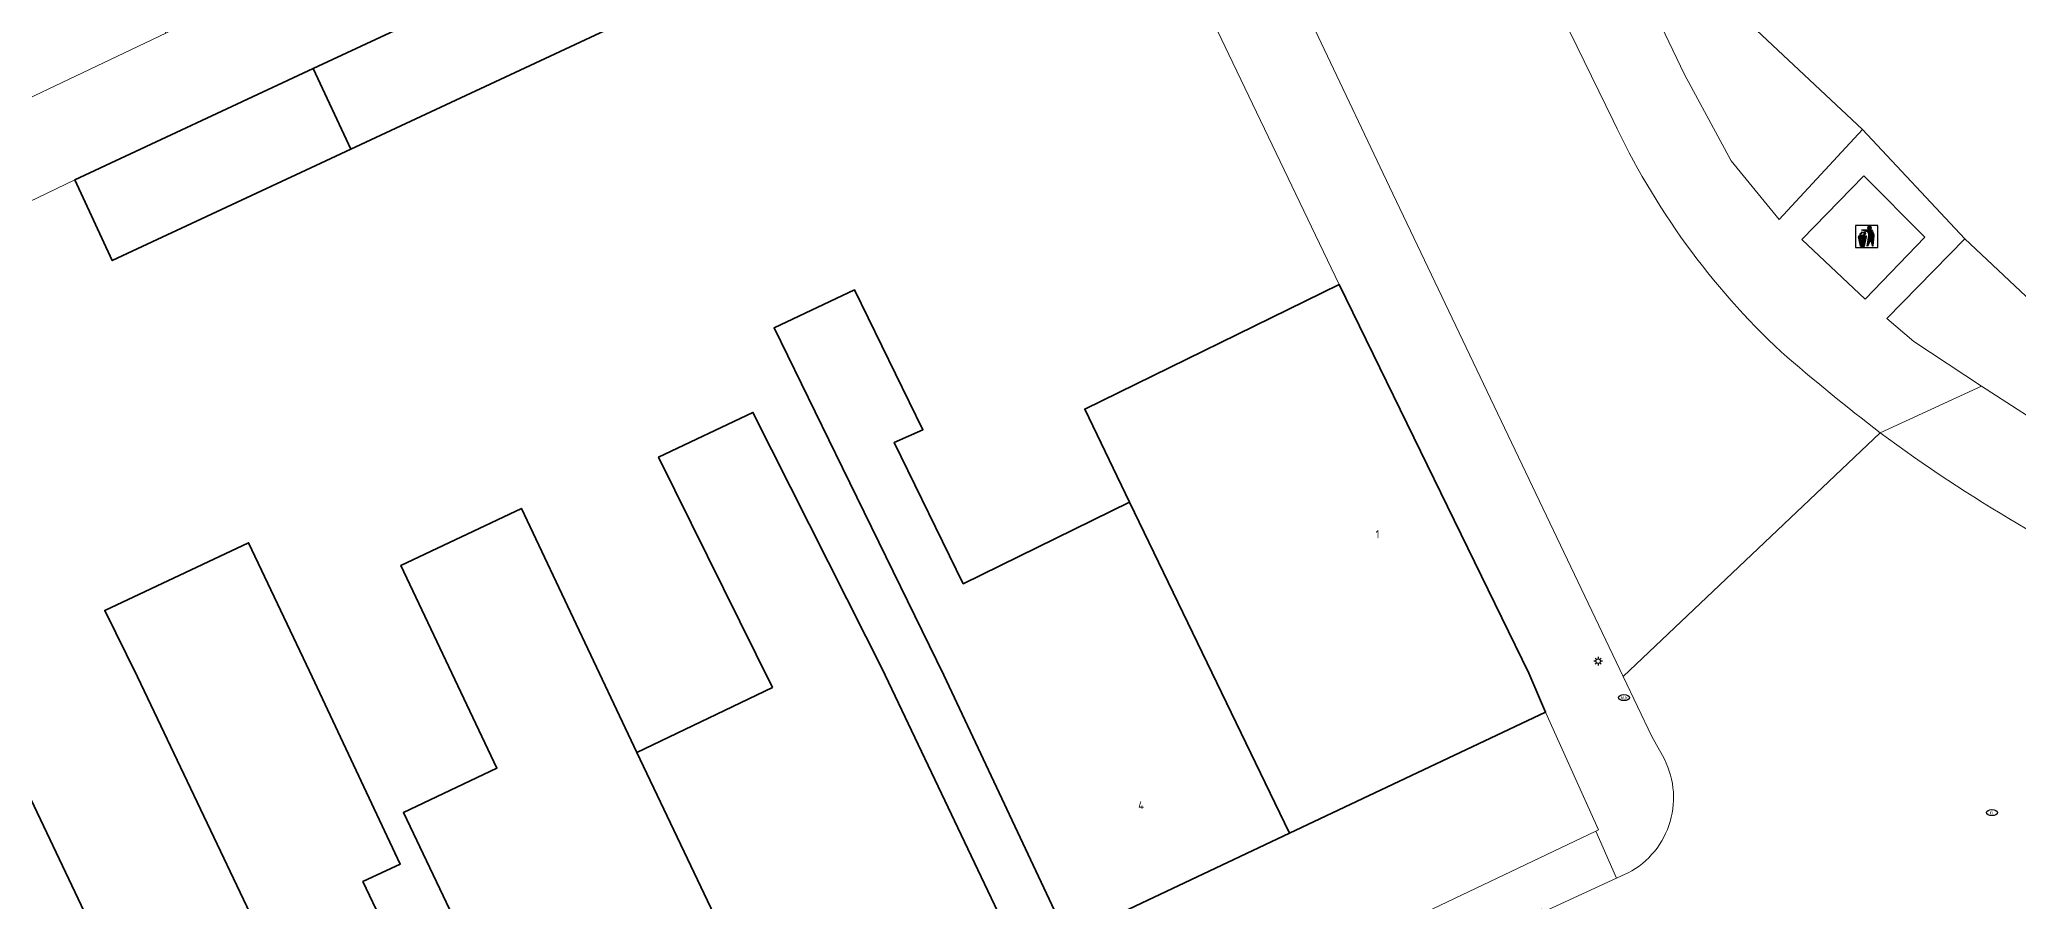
# Model space of a CAD drawing. Header units: metres. Extents: x 30438 to 30782, y 387448 to 387694.
# Drawn here: x 30585.7 to 30630.2, y 387494.91 to 387514.29 of the extents above; entities that cross this region are included whole.
import ezdxf
from ezdxf.enums import TextEntityAlignment as Align

# ---------------------------------------------------------------- set-up
doc = ezdxf.new("R2010")
doc.units = ezdxf.units.M
for name, color, linetype, lineweight in [('B-GV-GR-BEPLANTING_CULTUUR_HEESTERS-GV', 90, 'Continuous', 18), ('B-GV-IE-AFVAL APART PLAATS-S', 7, 'Continuous', 25), ('B-GV-IE-MEUBILAIR-S', 7, 'Continuous', 25), ('B-GV-OG-BEBOUWING-GV', 7, 'Continuous', 35), ('B-GV-OG-BEBOUWING-T18', 10, 'Continuous', 18), ('B-GV-OG-TERREIN_ERF-GV', 7, 'Continuous', 18), ('B-GV-VH-GESLOTENVERHARDING-GV', 10, 'Continuous', 18), ('B-GV-VH-OPENVERHARDING_BETONSTRAATSTEEN-GV', 90, 'Continuous', 18), ('B-GV-VH-OPENVERHARDING_STRAATBAKSTEEN-GV', 90, 'Continuous', 18), ('B-GV-VH-OPENVERHARDING_TEGEL-GV', 90, 'Continuous', 18)]:
    doc.layers.add(name, color=color, linetype=linetype, lineweight=lineweight)
doc.styles.add('NLCS-ISO', font='NLCS-ISO.ttf')
doc.styles.add('NLCS-ISO-M100-T18', font='NLCS-ISO.ttf', dxfattribs={"height": 0.18})

# ---------------------------------------------------------------- blocks, each defined once
blk = doc.blocks.new('SIE-AFVAL APART PLAATS-SO')
h = blk.add_hatch(color=256)
h.dxf.hatch_style = 1
h.paths.add_polyline_path([(-0.09, 0.07), (-1.76, 0.07, 0.819081), (-1.79, -0.09), (-1.4, -2.19, 0.36153), (-1.37, -2.21), (-0.47, -2.21, 0.36153), (-0.44, -2.19), (-0.05, -0.09, 0.819081)])
h.paths.add_polyline_path([(-0.16, -0.1), (-0.2, -0.33), (-0.49, -0.33), (-0.47, -0.1)], flags=16)
h.paths.add_polyline_path([(-0.55, -0.1), (-0.58, -0.33), (-0.87, -0.33), (-0.87, -0.1)], flags=16)
h.paths.add_polyline_path([(-0.22, -0.42), (-0.27, -0.73), (-0.53, -0.73), (-0.5, -0.42)], flags=16)
h.paths.add_polyline_path([(-0.58, -0.42), (-0.61, -0.73), (-0.87, -0.73), (-0.87, -0.42)], flags=16)
h.paths.add_polyline_path([(-0.95, -0.1), (-0.95, -0.33), (-1.27, -0.33), (-1.29, -0.1)], flags=16)
h.paths.add_polyline_path([(-0.95, -0.42), (-0.95, -0.73), (-1.23, -0.73), (-1.26, -0.42)], flags=16)
h.paths.add_polyline_path([(-0.29, -0.83), (-0.34, -1.09), (-0.56, -1.09), (-0.54, -0.83)], flags=16)
h.paths.add_polyline_path([(-0.62, -0.83), (-0.65, -1.09), (-0.87, -1.09), (-0.87, -0.83)], flags=16)
h.paths.add_polyline_path([(-0.95, -0.83), (-0.95, -1.09), (-1.2, -1.09), (-1.22, -0.83)], flags=16)
h.paths.add_polyline_path([(-1.35, -0.33), (-1.64, -0.33), (-1.69, -0.1), (-1.37, -0.1)], flags=16)
h.paths.add_polyline_path([(-1.34, -0.42), (-1.31, -0.73), (-1.57, -0.73), (-1.63, -0.42)], flags=16)
h.paths.add_polyline_path([(-0.36, -1.18), (-0.41, -1.44), (-0.6, -1.44), (-0.57, -1.18)], flags=16)
h.paths.add_polyline_path([(-0.65, -1.18), (-0.68, -1.44), (-0.87, -1.44), (-0.87, -1.18)], flags=16)
h.paths.add_polyline_path([(-1.3, -0.83), (-1.28, -1.09), (-1.5, -1.09), (-1.55, -0.83)], flags=16)
h.paths.add_polyline_path([(-0.95, -1.18), (-0.95, -1.44), (-1.17, -1.44), (-1.19, -1.18)], flags=16)
h.paths.add_polyline_path([(-0.42, -1.53), (-0.47, -1.79), (-0.63, -1.79), (-0.6, -1.53)], flags=16)
h.paths.add_polyline_path([(-1.27, -1.18), (-1.25, -1.44), (-1.44, -1.44), (-1.49, -1.18)], flags=16)
h.paths.add_polyline_path([(-0.69, -1.53), (-0.71, -1.79), (-0.87, -1.79), (-0.87, -1.53)], flags=16)
h.paths.add_polyline_path([(-0.95, -1.53), (-0.95, -1.79), (-1.13, -1.79), (-1.16, -1.53)], flags=16)
h.paths.add_polyline_path([(-1.24, -1.53), (-1.22, -1.79), (-1.37, -1.79), (-1.42, -1.53)], flags=16)
h.paths.add_polyline_path([(-0.49, -1.89), (-0.53, -2.13), (-0.66, -2.13), (-0.64, -1.89)], flags=16)
h.paths.add_polyline_path([(-0.72, -1.89), (-0.74, -2.13), (-0.87, -2.13), (-0.87, -1.89)], flags=16)
h.paths.add_polyline_path([(-0.95, -1.89), (-0.95, -2.13), (-1.1, -2.13), (-1.12, -1.89)], flags=16)
h.paths.add_polyline_path([(-1.21, -1.89), (-1.18, -2.13), (-1.31, -2.13), (-1.35, -1.89)], flags=16)
h.paths.add_polyline_path([(-0.19, 0.78, -0.01173), (-0.3, 0.78, -0.148797), (-0.42, 1.03, -0.136076), (-0.69, 0.87), (-0.78, 0.85, -0.038293), (-1.14, 0.96), (-1.19, 0.81, -0.243822), (-1.56, 0.45, 0.344326), (-1, 0.22, -0.139345), (-0.6, 0.22, 0.618436), (-0.56, 0.27, -0.441494), (-0.47, 0.44, 0.309048)])
h.paths.add_polyline_path([(-0.49, 0.51, 0.351556), (-0.64, 0.31, 0.121061), (-1.02, 0.29, -0.288745), (-1.45, 0.42, 0.203599), (-1.12, 0.79), (-1.09, 0.87, 0.083075), (-0.28, 0.71, -0.242261)], flags=16)
h.paths.add_polyline_path([(-0.4, 0.79, -0.023345), (-0.63, 0.82, 0.07081), (-0.46, 0.9, 0.059965)], flags=16)
h.paths.add_polyline_path([(1.12, 1.48), (-1.07, 1.48, 0.860559), (-1.08, 1.42), (0.29, 1, -0.146703), (0.53, 0.28, 0.421968), (0.56, 0.25), (1.6, 0.31, 0.450293), (1.63, 0.34, 0.122241)])
h.paths.add_polyline_path([(0.26, 1.93, 1), (1.07, 1.93, 1)])
h.paths.add_polyline_path([(1.65, 0.15, 0.429303), (1.62, 0.18), (0.55, 0.23, 0.38429), (0.51, 0.2), (0.16, -2.16, 0.83726), (0.22, -2.18), (0.99, -0.78, -0.688204), (1.05, -0.78), (1.36, -2.14, 0.84934), (1.42, -2.14)])
for p, q in [((-0.09, 0.07), (-1.76, 0.07)), ((-1.4, -2.19), (-1.79, -0.09)), ((-1.37, -0.1), (-1.69, -0.1)), ((-1.64, -0.33), (-1.69, -0.1)), ((-1.64, -0.33), (-1.35, -0.33)), ((-1.63, -0.42), (-1.34, -0.42)), ((-1.57, -0.73), (-1.63, -0.42)), ((-1.57, -0.73), (-1.31, -0.73)), ((-1.55, -0.83), (-1.3, -0.83)), ((-1.5, -1.09), (-1.55, -0.83)), ((-1.5, -1.09), (-1.28, -1.09)), ((-1.49, -1.18), (-1.27, -1.18)), ((-1.44, -1.44), (-1.49, -1.18)), ((-1.44, -1.44), (-1.25, -1.44)), ((-1.42, -1.53), (-1.24, -1.53)), ((-1.37, -1.79), (-1.42, -1.53)), ((-1.37, -1.79), (-1.22, -1.79)), ((-1.37, -2.21), (-0.47, -2.21)), ((-1.31, -2.13), (-1.35, -1.89)), ((-1.35, -1.89), (-1.21, -1.89)), ((-1.31, -2.13), (-1.18, -2.13)), ((-0.95, -0.1), (-1.29, -0.1)), ((-1.27, -0.33), (-0.95, -0.33)), ((-1.26, -0.42), (-0.95, -0.42)), ((-1.23, -0.73), (-0.95, -0.73)), ((-1.22, -0.83), (-0.95, -0.83)), ((-1.2, -1.09), (-0.95, -1.09)), ((-1.19, -1.18), (-0.95, -1.18)), ((-1.17, -1.44), (-0.95, -1.44)), ((-1.16, -1.53), (-0.95, -1.53)), ((-1.13, -1.79), (-0.95, -1.79)), ((-1.12, -1.89), (-0.95, -1.89)), ((-1.1, -2.13), (-0.95, -2.13)), ((-0.95, -0.1), (-0.95, -0.33)), ((-0.95, -0.42), (-0.95, -0.73)), ((-0.95, -0.83), (-0.95, -1.09)), ((-0.95, -1.18), (-0.95, -1.44)), ((-0.95, -1.53), (-0.95, -1.79)), ((-0.95, -1.89), (-0.95, -2.13)), ((-0.87, -0.1), (-0.87, -0.33)), ((-0.55, -0.1), (-0.87, -0.1)), ((-0.87, -0.33), (-0.58, -0.33)), ((-0.87, -0.42), (-0.87, -0.73)), ((-0.87, -0.42), (-0.58, -0.42)), ((-0.87, -0.73), (-0.61, -0.73)), ((-0.87, -0.83), (-0.62, -0.83)), ((-0.87, -0.83), (-0.87, -1.09)), ((-0.87, -1.09), (-0.65, -1.09)), ((-0.87, -1.18), (-0.65, -1.18)), ((-0.87, -1.18), (-0.87, -1.44)), ((-0.87, -1.44), (-0.68, -1.44)), ((-0.87, -1.53), (-0.69, -1.53)), ((-0.87, -1.53), (-0.87, -1.79)), ((-0.87, -1.79), (-0.71, -1.79)), ((-0.87, -1.89), (-0.87, -2.13)), ((-0.87, -1.89), (-0.72, -1.89)), ((-0.87, -2.13), (-0.74, -2.13)), ((-0.66, -2.13), (-0.53, -2.13)), ((-0.64, -1.89), (-0.49, -1.89)), ((-0.63, -1.79), (-0.47, -1.79)), ((-0.6, -1.44), (-0.41, -1.44)), ((-0.6, -1.53), (-0.42, -1.53)), ((-0.57, -1.18), (-0.36, -1.18)), ((-0.56, -1.09), (-0.34, -1.09)), ((-0.54, -0.83), (-0.29, -0.83)), ((-0.53, -0.73), (-0.27, -0.73)), ((-0.53, -2.13), (-0.49, -1.89)), ((-0.5, -0.42), (-0.22, -0.42)), ((-0.49, -0.33), (-0.2, -0.33)), ((-0.16, -0.1), (-0.47, -0.1)), ((-0.47, -1.79), (-0.42, -1.53)), ((-0.44, -2.19), (-0.05, -0.09)), ((-0.41, -1.44), (-0.36, -1.18)), ((-0.34, -1.09), (-0.29, -0.83)), ((-0.27, -0.73), (-0.22, -0.42)), ((-0.2, -0.33), (-0.16, -0.1))]:
    blk.add_line(p, q)
blk.add_lwpolyline([(-2.5, -2.51), (2.5, -2.51), (2.5, 2.49), (-2.5, 2.49)], close=True)
for points in [[(-0.78, 0.85, -0.038293), (-1.14, 0.96), (-1.19, 0.81, -0.243822), (-1.56, 0.45, 0.344326), (-1, 0.22, -0.139345), (-0.6, 0.22, 0.618436), (-0.56, 0.27, -0.441494), (-0.47, 0.44, 0.309048), (-0.19, 0.78, -0.01173), (-0.3, 0.78, -0.01173)], [(-0.78, 0.85), (-0.69, 0.87, 0.136076), (-0.42, 1.03, 0.156405), (-0.29, 0.77)], [(-0.78, 0.85), (-0.69, 0.87, 0.136076), (-0.42, 1.03, 0.148797), (-0.3, 0.78, 0.148797)], [(-0.63, 0.82, 0.07081), (-0.46, 0.9, 0.059965), (-0.4, 0.79, 0.059965)], [(-0.4, 0.79, -0.023345), (-0.63, 0.82)]]:
    blk.add_lwpolyline(points, format="xyb")
for points in [[(-1.09, 0.87), (-1.12, 0.79, -0.203599), (-1.45, 0.42, 0.288745), (-1.02, 0.29, -0.121061), (-0.64, 0.31, -0.351556), (-0.49, 0.51, 0.242261), (-0.28, 0.71, -0.083075)], [(-1.07, 1.48), (1.12, 1.48, -0.122241), (1.63, 0.34, -0.450293), (1.6, 0.31), (0.56, 0.25, -0.421968), (0.53, 0.28, 0.146703), (0.29, 1), (-1.08, 1.42, -0.860559)], [(0.55, 0.23), (1.62, 0.18, -0.429303), (1.65, 0.15), (1.42, -2.14, -0.84934), (1.36, -2.14), (1.05, -0.78, 0.688204), (0.99, -0.78), (0.22, -2.18, -0.83726), (0.16, -2.16), (0.51, 0.2, -0.38429)]]:
    blk.add_lwpolyline(points, format="xyb", close=True)
for points in [[(-1.35, -0.33), (-1.37, -0.1)], [(-1.31, -0.73), (-1.34, -0.42)], [(-1.28, -1.09), (-1.3, -0.83)], [(-1.27, -0.33), (-1.29, -0.1)], [(-1.25, -1.44), (-1.27, -1.18)], [(-1.23, -0.73), (-1.26, -0.42)], [(-1.22, -1.79), (-1.24, -1.53)], [(-1.2, -1.09), (-1.22, -0.83)], [(-1.18, -2.13), (-1.21, -1.89)], [(-1.17, -1.44), (-1.19, -1.18)], [(-1.18, -2.22), (-1.18, -2.21)], [(-1.13, -1.79), (-1.16, -1.53)], [(-1.1, -2.13), (-1.12, -1.89)], [(-0.74, -2.13), (-0.72, -1.89)], [(-0.71, -1.79), (-0.69, -1.53)], [(-0.68, -1.44), (-0.65, -1.18)], [(-0.66, -2.13), (-0.64, -1.89)], [(-0.65, -1.09), (-0.62, -0.83)], [(-0.63, -1.79), (-0.6, -1.53)], [(-0.61, -0.73), (-0.58, -0.42)], [(-0.6, -1.44), (-0.57, -1.18)], [(-0.58, -0.33), (-0.55, -0.1)], [(-0.56, -1.09), (-0.54, -0.83)], [(-0.53, -0.73), (-0.5, -0.42)], [(-0.49, -0.33), (-0.47, -0.1)]]:
    blk.add_lwpolyline(points)
blk.add_circle((0.66, 1.93), 0.401)
for centre, radius, start, end in [((-1.76, -0.01), 0.0869, 90, 247.281), ((-0.09, -0.01), 0.0869, 292.719, 90), ((-1.37, -2.18), 0.0318, 190.4943, 270), ((-0.47, -2.18), 0.0318, 270, 349.5057)]:
    blk.add_arc(centre, radius, start, end)
blk = doc.blocks.new('SIE-MEUBILAIR_PAAL_LICHTMAST-SO')
for points in [[(-0.62, 0), (-1, 0)], [(-0.71, 0.71), (-0.44, 0.44)], [(0, 1), (0, 0.62)], [(0.44, 0.44), (0.71, 0.71)], [(1, 0), (0.62, 0)], [(-0.71, -0.71), (-0.44, -0.44)], [(0, -0.62), (0, -1)], [(0.44, -0.44), (0.71, -0.71)]]:
    blk.add_lwpolyline(points)
blk.add_circle((0, 0), 0.5)
blk = doc.blocks.new('SIE-MEUBILAIR_PUT_KOLK-SO')
blk.add_ellipse((0, 0), major_axis=(1.25, 0), ratio=0.54)
at = {"style": 'NLCS-ISO'}
blk.add_text('klk', height=0.75, dxfattribs=at).set_placement((0.03, 0), align=Align.MIDDLE_CENTER)
blk = doc.blocks.new('SIE-MEUBILAIR_PUT_RIOOLPUT-SO')
blk.add_ellipse((0, 0), major_axis=(1.25, 0), ratio=0.54)
at = {"style": 'NLCS-ISO'}
blk.add_text('ri', height=0.75, dxfattribs=at).set_placement((-0.04, 0.07), align=Align.MIDDLE_CENTER)

msp = doc.modelspace()

# ---------------------------------------------------------------- linework, layer by layer
at = {"layer": 'B-GV-GR-BEPLANTING_CULTUUR_HEESTERS-GV'}
for points in [[(30620.502, 387518.074), (30622.697, 387513.508), (30623.747, 387511.562), (30624.82, 387510.242), (30626.701, 387512.272)], [(30629, 387509.811), (30627.246, 387508.023), (30627.849, 387507.501), (30629.375, 387506.497), (30630.85, 387505.547), (30637.346, 387502.201), (30637.5, 387502.541), (30635, 387504.176)]]:
    msp.add_lwpolyline(points, close=True, dxfattribs=at)
at = {"layer": 'B-GV-OG-BEBOUWING-GV'}
for points in [[(30598.528, 387514.545), (30597.683, 387516.357), (30591.85, 387513.637), (30592.696, 387511.824)], [(30592.696, 387511.824), (30591.85, 387513.637), (30586.487, 387511.135), (30587.332, 387509.322)], [(30610.212, 387503.89), (30606.473, 387502.057), (30604.921, 387505.233), (30605.563, 387505.518), (30604.027, 387508.663), (30602.218, 387507.809), (30603.755, 387504.664), (30606.034, 387499.999), (30608.818, 387494.088), (30613.81, 387496.446)], [(30614.924, 387508.781), (30609.203, 387505.984), (30610.212, 387503.89), (30613.81, 387496.446), (30619.571, 387499.169), (30619.192, 387500.045)], [(30604.718, 387500), (30604.7, 387500.037), (30601.739, 387505.908), (30599.617, 387504.905), (30602.179, 387499.725), (30599.133, 387498.266), (30602.542, 387491.106), (30607.767, 387493.594)], [(30599.133, 387498.266), (30596.534, 387503.752), (30593.823, 387502.467), (30595.981, 387497.912), (30593.881, 387496.913), (30597.734, 387488.818), (30602.542, 387491.106)], [(30592.968, 387495.36), (30593.808, 387495.753), (30591.765, 387500.092), (30590.396, 387502.978), (30587.163, 387501.457), (30587.897, 387499.967), (30590.581, 387494.325), (30587.555, 387492.886), (30588.289, 387491.344), (30591.002, 387485.642), (30591.589, 387485.921), (30592.253, 387485.573), (30593.653, 387486.239), (30593.801, 387486.974), (30596.376, 387488.199)], [(30588.289, 387491.344), (30587.555, 387492.886), (30584.431, 387499.442), (30581.488, 387498.04), (30585.218, 387490.213), (30582.482, 387488.91), (30585.321, 387482.951), (30590.08, 387485.219), (30587.369, 387490.906)]]:
    msp.add_lwpolyline(points, close=True, dxfattribs=at)
at = {"layer": 'B-GV-OG-TERREIN_ERF-GV'}
for points in [[(30596.839, 387539.304), (30594.919, 387539.26), (30584.426, 387534.031), (30565.372, 387524.981), (30573.812, 387507.45), (30577.718, 387509.303), (30576.166, 387512.573), (30578.845, 387513.844), (30581.524, 387515.115), (30583.076, 387511.844), (30588.536, 387514.434), (30586.984, 387517.705), (30589.663, 387518.975), (30592.342, 387520.246)], [(30518.168, 387447.669), (30620.699, 387496.495), (30620.761, 387496.524), (30619.571, 387499.169), (30613.81, 387496.446), (30608.818, 387494.088), (30606.034, 387499.999), (30603.755, 387504.664), (30602.218, 387507.809), (30604.027, 387508.663), (30605.563, 387505.518), (30604.921, 387505.233), (30606.473, 387502.057), (30610.212, 387503.89), (30609.203, 387505.984), (30614.924, 387508.781), (30610.416, 387518.198)], [(30598.528, 387514.545), (30592.696, 387511.824), (30587.332, 387509.322), (30586.487, 387511.135), (30551.052, 387494.072)], [(30584.431, 387499.442), (30587.555, 387492.886), (30590.581, 387494.325), (30587.897, 387499.967), (30587.163, 387501.457), (30590.396, 387502.978), (30591.765, 387500.092), (30593.808, 387495.753), (30592.968, 387495.36), (30596.376, 387488.199), (30593.801, 387486.974), (30593.653, 387486.239), (30592.253, 387485.573), (30591.589, 387485.921), (30591.002, 387485.642), (30588.289, 387491.344), (30587.369, 387490.906), (30590.08, 387485.219), (30585.321, 387482.951)]]:
    msp.add_lwpolyline(points, dxfattribs=at)
msp.add_lwpolyline([(30593.823, 387502.467), (30596.534, 387503.752), (30599.133, 387498.266), (30602.179, 387499.725), (30599.617, 387504.905), (30601.739, 387505.908), (30604.7, 387500.037), (30604.718, 387500), (30607.767, 387493.594), (30602.542, 387491.106), (30597.734, 387488.818), (30593.881, 387496.913), (30595.981, 387497.912)], close=True, dxfattribs=at)
at = {"layer": 'B-GV-VH-GESLOTENVERHARDING-GV'}
msp.add_lwpolyline([(30626.724, 387511.228), (30625.332, 387509.796), (30626.755, 387508.457), (30628.102, 387509.845)], close=True, dxfattribs=at)
at = {"layer": 'B-GV-VH-OPENVERHARDING_BETONSTRAATSTEEN-GV'}
for points in [[(30621.093, 387512.47), (30614.927, 387525.082)], [(30609.91, 387523.936), (30616.055, 387510.981), (30621.318, 387499.968), (30627.092, 387505.453)], [(30627.092, 387505.453), (30621.318, 387499.968), (30621.961, 387498.623), (30622.196, 387498.195)], [(30621.428, 387495.557), (30621.378, 387495.532), (30621.166, 387495.435), (30619.52, 387494.683), (30619.479, 387494.742), (30610.162, 387490.353), (30604.27, 387487.527), (30591.056, 387481.258), (30559.629, 387466.305), (30540.373, 387457.157), (30520.478, 387447.669)]]:
    msp.add_lwpolyline(points, dxfattribs=at)
for points in [[(30624.87, 387507.267, -0.096229), (30621.093, 387512.47)], [(30627.092, 387505.453, -0.014374), (30624.87, 387507.267)], [(30633.484, 387501.682, -0.052065), (30627.092, 387505.453)], [(30622.196, 387498.195, -0.423859), (30621.428, 387495.557)]]:
    msp.add_lwpolyline(points, format="xyb", dxfattribs=at)
at = {"layer": 'B-GV-VH-OPENVERHARDING_STRAATBAKSTEEN-GV'}
msp.add_lwpolyline([(30520.478, 387447.669), (30540.373, 387457.157), (30559.629, 387466.305), (30591.056, 387481.258), (30604.27, 387487.527), (30610.162, 387490.353), (30619.479, 387494.742), (30619.52, 387494.683), (30621.166, 387495.435), (30620.699, 387496.495), (30518.168, 387447.669)], dxfattribs=at)
at = {"layer": 'B-GV-VH-OPENVERHARDING_TEGEL-GV'}
for points in [[(30606.142, 387526.653), (30607.715, 387523.384), (30607.811, 387523.168), (30607.969, 387523.248), (30608.796, 387521.541), (30610.416, 387518.198), (30614.924, 387508.781), (30619.192, 387500.045), (30619.571, 387499.169), (30620.761, 387496.524), (30620.699, 387496.495), (30621.166, 387495.435), (30621.378, 387495.532), (30621.428, 387495.557)], [(30627.092, 387505.453), (30629.375, 387506.497), (30627.849, 387507.501), (30627.246, 387508.023), (30629, 387509.811), (30626.701, 387512.272), (30624.82, 387510.242), (30623.747, 387511.562), (30622.697, 387513.508), (30620.502, 387518.074), (30617.305, 387524.81), (30616.911, 387525.642)], [(30614.927, 387525.082), (30621.093, 387512.47)], [(30622.196, 387498.195), (30621.961, 387498.623), (30621.318, 387499.968), (30616.055, 387510.981), (30609.91, 387523.936)], [(30551.052, 387494.072), (30586.487, 387511.135), (30591.85, 387513.637), (30597.683, 387516.357), (30599.644, 387517.272), (30603.042, 387518.857), (30608.796, 387521.541), (30607.969, 387523.248), (30607.811, 387523.168), (30607.715, 387523.384), (30596.733, 387518.094), (30593.893, 387516.975), (30591.214, 387515.705), (30588.536, 387514.434), (30583.076, 387511.844)], [(30641.309, 387501.576), (30637.628, 387502.824), (30637.5, 387502.541), (30637.346, 387502.201), (30630.85, 387505.547), (30629.375, 387506.497), (30627.092, 387505.453)]]:
    msp.add_lwpolyline(points, dxfattribs=at)
for points in [[(30621.093, 387512.47, 0.096229), (30624.87, 387507.267)], [(30624.87, 387507.267, 0.014374), (30627.092, 387505.453)], [(30627.092, 387505.453, 0.052065), (30633.484, 387501.682)], [(30621.428, 387495.557, 0.423859), (30622.196, 387498.195)]]:
    msp.add_lwpolyline(points, format="xyb", dxfattribs=at)
msp.add_lwpolyline([(30626.724, 387511.228), (30628.102, 387509.845), (30626.755, 387508.457), (30625.332, 387509.796)], close=True, dxfattribs=at)

# ---------------------------------------------------------------- block references
at = {"layer": 'B-GV-IE-AFVAL APART PLAATS-S', "xscale": 0.1, "yscale": 0.1, "zscale": 0.1}
msp.add_blockref('SIE-AFVAL APART PLAATS-SO', (30626.789, 387509.865), dxfattribs=at)
at = {"layer": 'B-GV-IE-MEUBILAIR-S', "xscale": 0.1, "yscale": 0.1, "zscale": 0.1}
for name, p in [('SIE-MEUBILAIR_PAAL_LICHTMAST-SO', (30620.752, 387500.316)), ('SIE-MEUBILAIR_PUT_KOLK-SO', (30621.332, 387499.496)), ('SIE-MEUBILAIR_PUT_RIOOLPUT-SO', (30629.61, 387496.911))]:
    msp.add_blockref(name, p, dxfattribs=at)

# ---------------------------------------------------------------- texts
at = {"layer": 'B-GV-OG-BEBOUWING-T18', "style": 'NLCS-ISO-M100-T18'}
for s, p in [('1', (30615.789, 387503.169)), ('4', (30610.471, 387497.078))]:
    msp.add_text(s, height=0.18, dxfattribs=at).set_placement(p, align=Align.MIDDLE)

doc.saveas('drawing.dxf')
